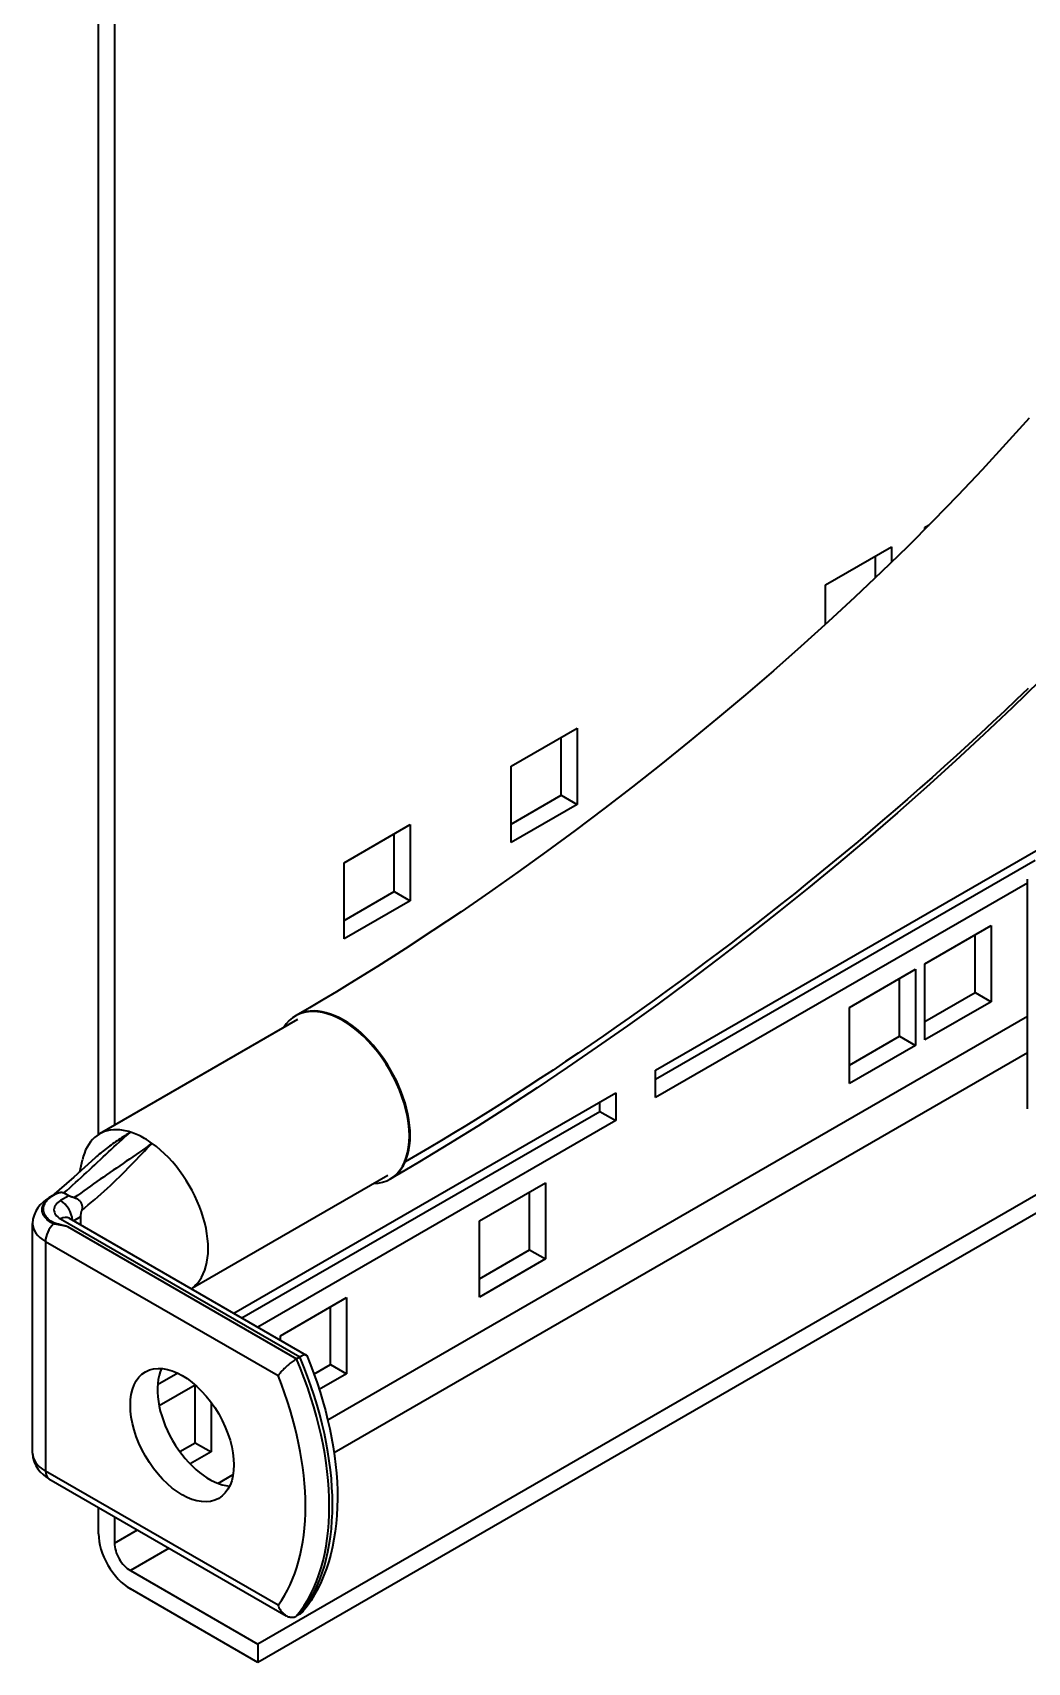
# Model space of a CAD drawing. Header units: millimetres. Extents: x -116965 to 323937, y 291661 to 566926.
# Drawn here: x -17662.3 to -17536, y 313924.2 to 314131.2 of the extents above; entities that cross this region are included whole.
import ezdxf

# ---------------------------------------------------------------- set-up
doc = ezdxf.new("R2010")
doc.units = ezdxf.units.MM
doc.layers.add('Visible Edges(Schneider)', color=7, linetype='Continuous', lineweight=35)
doc.layers.add('Visible Tangent Edges(Schneider)', color=7, linetype='Continuous', lineweight=35)

msp = doc.modelspace()

# ---------------------------------------------------------------- linework, layer by layer
at = {"layer": 'Visible Edges(Schneider)'}
for p, q in [((-17653.922249, 313991.241998), (-17653.922249, 314163.3133)), ((-17651.901944, 314162.146876), (-17651.901944, 313992.411493)), ((-17549.017907, 314068.337251), (-17548.537448, 314068.614644)), ((-17549.017907, 314068.130938), (-17549.017907, 314068.337251)), ((-17561.644814, 314061.047103), (-17553.260548, 314065.887761)), ((-17553.260548, 314065.887761), (-17553.260548, 314063.940822)), ((-17555.280853, 314061.994199), (-17555.280853, 314064.721337)), ((-17561.644814, 314056.050359), (-17561.644814, 314061.047103)), ((-17601.54584, 314038.010235), (-17593.161573, 314042.850893)), ((-17593.161573, 314042.850893), (-17593.161573, 314033.169577)), ((-17595.181879, 314034.336), (-17595.181879, 314041.68447)), ((-17601.54584, 314028.328918), (-17601.54584, 314038.010235)), ((-17601.54584, 314030.661766), (-17595.181879, 314034.336)), ((-17595.181879, 314034.336), (-17593.161573, 314033.169577)), ((-17593.161573, 314033.169577), (-17601.54584, 314028.328918)), ((-17622.759043, 314025.762786), (-17614.374777, 314030.603445)), ((-17614.374777, 314030.603445), (-17614.374777, 314020.922128)), ((-17583.211571, 313999.430772), (-17530.431634, 314029.903282)), ((-17616.395082, 314022.088552), (-17616.395082, 314029.437021)), ((-17622.759043, 314016.08147), (-17622.759043, 314025.762786)), ((-17583.211571, 313998.264348), (-17535.026073, 314026.084258)), ((-17536.021231, 313994.513429), (-17536.021231, 314023.674021)), ((-17622.759043, 314018.414317), (-17616.395082, 314022.088552)), ((-17616.395082, 314022.088552), (-17614.374777, 314020.922128)), ((-17536.021231, 314023.176856), (-17583.211571, 313995.9315)), ((-17614.374777, 314020.922128), (-17622.759043, 314016.08147)), ((-17549.017907, 314012.932126), (-17540.633641, 314017.772784)), ((-17540.633641, 314017.772784), (-17540.633641, 314008.091467)), ((-17542.653946, 314009.257891), (-17542.653946, 314016.60636)), ((-17558.614356, 314007.391613), (-17550.23009, 314012.232271)), ((-17550.23009, 314012.232271), (-17550.23009, 314002.550955)), ((-17549.017907, 314003.250809), (-17549.017907, 314012.932126)), ((-17552.250395, 314003.717379), (-17552.250395, 314011.065848)), ((-17549.017907, 314005.583656), (-17542.653946, 314009.257891)), ((-17542.653946, 314009.257891), (-17540.633641, 314008.091467)), ((-17558.614356, 313997.710297), (-17558.614356, 314007.391613)), ((-17540.633641, 314008.091467), (-17549.017907, 314003.250809)), ((-17628.647505, 314005.83745), (-17653.800303, 313991.315475)), ((-17628.819347, 314006.368373), (-17628.920362, 314006.310052)), ((-17558.614356, 314000.043144), (-17552.250395, 314003.717379)), ((-17552.250395, 314003.717379), (-17550.23009, 314002.550955)), ((-17550.23009, 314002.550955), (-17558.614356, 313997.710297)), ((-17583.211571, 313995.9315), (-17583.211571, 313999.430772)), ((-17636.728119, 313968.532978), (-17588.262334, 313996.514712)), ((-17590.282639, 313994.181865), (-17590.282639, 313995.348289)), ((-17588.262334, 313996.514712), (-17588.262334, 313993.015441)), ((-17635.717966, 313967.949766), (-17590.282639, 313994.181865)), ((-17588.262334, 313993.015441), (-17633.697661, 313966.783343)), ((-17590.282639, 313994.181865), (-17588.262334, 313993.015441)), ((-17527.775733, 313987.695779), (-17633.719198, 313926.529291)), ((-17525.755428, 313986.529355), (-17633.719198, 313924.196444)), ((-17617.218933, 313986.042583), (-17642.008395, 313971.730381)), ((-17616.845061, 313985.628302), (-17616.946076, 313985.569981)), ((-17605.58645, 313980.272262), (-17597.202184, 313985.112921)), ((-17597.202184, 313985.112921), (-17597.202184, 313975.431604)), ((-17659.790613, 313983.433436), (-17660.214665, 313983.18861)), ((-17657.682467, 313983.459283), (-17658.314452, 313983.82416)), ((-17599.222489, 313976.598028), (-17599.222489, 313983.946497)), ((-17657.697458, 313980.641404), (-17657.667748, 313980.622477)), ((-17657.667747, 313980.622478), (-17627.547264, 313963.232409)), ((-17656.167238, 313979.756159), (-17656.167238, 313980.83483)), ((-17605.58645, 313970.590946), (-17605.58645, 313980.272262)), ((-17662.290299, 313950.772541), (-17662.290299, 313979.933133)), ((-17605.58645, 313972.923793), (-17599.222489, 313976.598028)), ((-17599.222489, 313976.598028), (-17597.202184, 313975.431604)), ((-17597.202184, 313975.431604), (-17605.58645, 313970.590946)), ((-17641.700192, 313972.012517), (-17642.107744, 313971.638907)), ((-17630.840263, 313965.691966), (-17622.455997, 313970.532625)), ((-17622.455997, 313970.532625), (-17622.455997, 313960.851308)), ((-17624.476302, 313962.017732), (-17624.476302, 313969.366201)), ((-17630.840263, 313965.133623), (-17630.840263, 313965.691966)), ((-17628.779022, 313962.752273), (-17628.374961, 313962.985557)), ((-17626.577783, 313960.804442), (-17624.476302, 313962.017732)), ((-17624.476302, 313962.017732), (-17622.455997, 313960.851308)), ((-17643.841842, 313960.926597), (-17646.426002, 313959.434632)), ((-17622.455997, 313960.851308), (-17625.912396, 313958.855755)), ((-17646.234752, 313956.803954), (-17641.659233, 313959.445631)), ((-17641.648896, 313952.10313), (-17641.648896, 313959.436541)), ((-17639.62859, 313957.210234), (-17639.62859, 313950.936707)), ((-17643.615204, 313950.967882), (-17641.648896, 313952.10313)), ((-17641.648896, 313952.10313), (-17639.62859, 313950.936707)), ((-17639.62859, 313950.936707), (-17642.298765, 313949.395081)), ((-17660.214665, 313947.517063), (-17630.094182, 313930.126995)), ((-17653.922249, 313940.526375), (-17653.922249, 313943.884135)), ((-17651.901944, 313942.717712), (-17651.901944, 313939.359952)), ((-17649.881639, 313935.860681), (-17633.719198, 313926.529291)), ((-17633.719198, 313924.196444), (-17649.881639, 313933.527833)), ((-17628.374961, 313930.325694), (-17628.779022, 313930.092409)), ((-17633.719198, 313926.529291), (-17633.719198, 313924.196444))]:
    msp.add_line(p, q, dxfattribs=at)
at = {"layer": 'Visible Edges(Schneider)', "flags": 128}
for points in [[(-17535.804318, 314082.236201), (-17538.740378, 314078.94292), (-17541.759056, 314075.659205), (-17544.85512, 314072.388511), (-17548.023436, 314069.134258), (-17551.258801, 314065.899983), (-17554.556043, 314062.689108), (-17557.90995, 314059.505119), (-17561.315425, 314056.351348), (-17564.767237, 314053.231048), (-17568.260137, 314050.14733), (-17571.788854, 314047.103424), (-17575.348216, 314044.102351), (-17578.932933, 314041.14733), (-17582.537716, 314038.241494), (-17586.157394, 314035.38804), (-17589.786685, 314032.59006), (-17593.420351, 314029.85076), (-17597.053091, 314027.173263), (-17600.679753, 314024.560736), (-17604.295056, 314022.016225), (-17607.893617, 314019.542852), (-17611.469818, 314017.143603), (-17615.018082, 314014.821576), (-17618.532782, 314012.579974), (-17622.008293, 314010.421824), (-17623.729599, 314009.375011), (-17625.439047, 314008.350229), (-17627.135826, 314007.347901), (-17628.81933, 314006.368387)], [(-17534.440128, 314048.850714), (-17537.958576, 314045.424535), (-17541.529719, 314042.034343), (-17545.148934, 314038.68245), (-17548.811404, 314035.371281), (-17552.512398, 314032.103135), (-17556.247196, 314028.880624), (-17560.011204, 314025.706301), (-17563.799757, 314022.58277), (-17567.608282, 314019.512595), (-17571.432142, 314016.498351), (-17575.266716, 314013.542574), (-17579.107348, 314010.647873), (-17582.949436, 314007.816839), (-17586.788373, 314005.05202), (-17590.619565, 314002.355969), (-17594.43831, 313999.731311), (-17598.240043, 313997.180616), (-17602.020495, 313994.706536), (-17605.775427, 313992.311698), (-17609.500659, 313989.998625), (-17613.191943, 313987.769983), (-17615.023525, 313986.688102), (-17616.845039, 313985.628307)], [(-17654.353652, 313988.275249), (-17657.070581, 313985.830844), (-17659.838173, 313983.392205)], [(-17656.301329, 313986.521493), (-17656.139466, 313987.247402), (-17655.972137, 313988.009146)], [(-17660.214665, 313983.18861), (-17660.60218, 313982.941527), (-17660.970663, 313982.654294), (-17661.315054, 313982.322022), (-17661.627637, 313981.939717), (-17661.89677, 313981.504401), (-17662.10754, 313981.017226), (-17662.243131, 313980.487414), (-17662.290299, 313979.933133)], [(-17659.645634, 313979.894027), (-17659.824673, 313979.986217), (-17659.992077, 313980.084002), (-17660.147783, 313980.186897), (-17660.291705, 313980.29443), (-17660.42378, 313980.406117), (-17660.54393, 313980.521478), (-17660.652083, 313980.640035), (-17660.748168, 313980.761307), (-17660.832106, 313980.884816), (-17660.90383, 313981.01008), (-17660.963263, 313981.136622), (-17661.010336, 313981.263958), (-17661.044975, 313981.391611), (-17661.067099, 313981.519104), (-17661.076643, 313981.645954), (-17661.073534, 313981.771681), (-17661.057977, 313981.895779), (-17661.031426, 313982.017785), (-17660.994327, 313982.137549), (-17660.946941, 313982.254952), (-17660.889515, 313982.369882), (-17660.822324, 313982.482212), (-17660.745612, 313982.591833), (-17660.659648, 313982.698622)], [(-17659.599658, 313980.019545), (-17659.797468, 313980.130992), (-17659.980747, 313980.249901), (-17660.149108, 313980.375564), (-17660.30215, 313980.507279), (-17660.439497, 313980.644331), (-17660.56075, 313980.786019), (-17660.66553, 313980.931628), (-17660.753444, 313981.080453), (-17660.824099, 313981.231789), (-17660.877114, 313981.384922), (-17660.912099, 313981.539147), (-17660.9289, 313981.693719), (-17660.92817, 313981.84788), (-17660.910379, 313982.001012), (-17660.875982, 313982.1525), (-17660.825429, 313982.30173), (-17660.759171, 313982.448088), (-17660.677659, 313982.590961), (-17660.580998, 313982.730206), (-17660.464532, 313982.871164), (-17660.325594, 313983.014188), (-17660.162817, 313983.157581), (-17659.974819, 313983.299651), (-17659.760234, 313983.4387)], [(-17660.659354, 313982.696596), (-17660.255688, 313983.092095), (-17659.789599, 313983.422006)], [(-17659.760234, 313983.4387), (-17659.761475, 313983.438035), (-17659.762714, 313983.437368), (-17659.763953, 313983.436698), (-17659.765189, 313983.436025), (-17659.766425, 313983.43535), (-17659.767658, 313983.434671), (-17659.76889, 313983.433991), (-17659.770121, 313983.433307), (-17659.77135, 313983.432621), (-17659.772577, 313983.431932), (-17659.773803, 313983.43124), (-17659.775028, 313983.430546), (-17659.776251, 313983.429849), (-17659.777472, 313983.429149), (-17659.778692, 313983.428447), (-17659.77991, 313983.427742), (-17659.781127, 313983.427034), (-17659.782342, 313983.426324), (-17659.783555, 313983.425611), (-17659.784767, 313983.424895), (-17659.785978, 313983.424177), (-17659.787186, 313983.423456), (-17659.788394, 313983.422732), (-17659.7896, 313983.422006)], [(-17659.760216, 313983.43869), (-17659.716222, 313983.470245), (-17659.670021, 313983.502415), (-17659.621747, 313983.534958), (-17659.571542, 313983.567627), (-17659.519548, 313983.600174), (-17659.4659, 313983.632356), (-17659.410734, 313983.663929), (-17659.354192, 313983.694646), (-17659.296419, 313983.724258), (-17659.237548, 313983.752523), (-17659.177719, 313983.779195), (-17659.117072, 313983.804028), (-17659.055109, 313983.826998), (-17658.990315, 313983.848279), (-17658.923083, 313983.867207), (-17658.853914, 313983.883081), (-17658.783332, 313983.895185), (-17658.711649, 313983.902828), (-17658.639257, 313983.905239), (-17658.566839, 313983.901588), (-17658.496656, 313983.891375), (-17658.430247, 313983.874581), (-17658.369211, 313983.851828), (-17658.31445, 313983.824161)], [(-17657.000732, 313983.223806), (-17657.031843, 313983.230733), (-17657.062919, 313983.23788), (-17657.093936, 313983.245248), (-17657.124858, 313983.252845), (-17657.155659, 313983.260676), (-17657.186318, 313983.268738), (-17657.216806, 313983.277038), (-17657.2471, 313983.285588), (-17657.277243, 313983.294406), (-17657.307202, 313983.303497), (-17657.336938, 313983.312868), (-17657.366421, 313983.322518), (-17657.395603, 313983.332457), (-17657.424457, 313983.342685), (-17657.452946, 313983.353204), (-17657.481028, 313983.364022), (-17657.508665, 313983.375142), (-17657.53576, 313983.386534), (-17657.562124, 313983.398138), (-17657.587744, 313983.40995), (-17657.612598, 313983.421973), (-17657.636683, 313983.434201), (-17657.659976, 313983.446638), (-17657.682465, 313983.459284)], [(-17657.000732, 313983.223806), (-17656.916674, 313983.202339), (-17656.834544, 313983.175178), (-17656.754564, 313983.142353), (-17656.676945, 313983.103905), (-17656.60191, 313983.059867), (-17656.530045, 313983.010558), (-17656.461935, 313982.956442), (-17656.397771, 313982.897765), (-17656.337718, 313982.834782), (-17656.28197, 313982.767733), (-17656.230752, 313982.696948), (-17656.184428, 313982.623007), (-17656.143123, 313982.546233), (-17656.106943, 313982.466915), (-17656.075997, 313982.385337), (-17656.050392, 313982.301786), (-17656.030252, 313982.216668), (-17656.01569, 313982.130541), (-17656.006725, 313982.043672), (-17656.003366, 313981.956314), (-17656.005599, 313981.868987), (-17656.013333, 313981.782192), (-17656.026474, 313981.69609), (-17656.044901, 313981.61085)], [(-17656.167236, 313980.834831), (-17656.166964, 313980.862593), (-17656.166142, 313980.891033), (-17656.164786, 313980.920131), (-17656.162913, 313980.949869), (-17656.16053, 313980.980236), (-17656.15766, 313981.011087), (-17656.154336, 313981.042297), (-17656.150575, 313981.073836), (-17656.146405, 313981.105669), (-17656.141843, 313981.137764), (-17656.136907, 313981.170093), (-17656.131619, 313981.202621), (-17656.126007, 313981.235314), (-17656.120089, 313981.268141), (-17656.113881, 313981.301072), (-17656.107407, 313981.334075), (-17656.100655, 313981.367279), (-17656.093585, 313981.400898), (-17656.086209, 313981.434921), (-17656.078526, 313981.469345), (-17656.07055, 313981.504156), (-17656.06228, 313981.539351), (-17656.053729, 313981.574918), (-17656.044901, 313981.61085)], [(-17659.599658, 313980.019545), (-17659.601705, 313980.014321), (-17659.603743, 313980.009096), (-17659.60577, 313980.003868), (-17659.607784, 313979.998642), (-17659.609788, 313979.993414), (-17659.611777, 313979.988187), (-17659.613761, 313979.982956), (-17659.615727, 313979.977729), (-17659.617687, 313979.972497), (-17659.619633, 313979.967267), (-17659.621565, 313979.962037), (-17659.623487, 313979.956807), (-17659.625399, 313979.951574), (-17659.627297, 313979.946344), (-17659.629185, 313979.941111), (-17659.631059, 313979.935881), (-17659.632923, 313979.930648), (-17659.634772, 313979.925418), (-17659.636612, 313979.920186), (-17659.638443, 313979.914952), (-17659.640259, 313979.909721), (-17659.64206, 313979.904491), (-17659.643852, 313979.89926), (-17659.645634, 313979.894027)], [(-17657.874058, 313979.550302), (-17657.952497, 313979.567891), (-17658.030424, 313979.585183), (-17658.107747, 313979.602161), (-17658.184391, 313979.618802), (-17658.260256, 313979.635095), (-17658.335613, 313979.651104), (-17658.410894, 313979.666925), (-17658.486061, 313979.682546), (-17658.561081, 313979.697955), (-17658.635921, 313979.713139), (-17658.71055, 313979.72808), (-17658.784927, 313979.74277), (-17658.859017, 313979.757195), (-17658.932792, 313979.771341), (-17659.006217, 313979.785192), (-17659.079255, 313979.798738), (-17659.151868, 313979.811968), (-17659.22403, 313979.824862), (-17659.295703, 313979.837411), (-17659.36685, 313979.849602), (-17659.43744, 313979.86142), (-17659.507437, 313979.872854), (-17659.57681, 313979.883887), (-17659.645517, 313979.894512)], [(-17657.874058, 313979.550302), (-17657.95199, 313979.568015), (-17658.029536, 313979.585922), (-17658.106667, 313979.604023), (-17658.183374, 313979.622308), (-17658.259636, 313979.640775), (-17658.335433, 313979.659418), (-17658.410751, 313979.678231), (-17658.48557, 313979.697211), (-17658.559864, 313979.716355), (-17658.633626, 313979.735654), (-17658.706832, 313979.755104), (-17658.779465, 313979.774702), (-17658.85151, 313979.794439), (-17658.922941, 313979.814316), (-17658.993743, 313979.834325), (-17659.063898, 313979.854461), (-17659.133389, 313979.87472), (-17659.202191, 313979.895099), (-17659.270297, 313979.915587), (-17659.337684, 313979.936183), (-17659.404328, 313979.956884), (-17659.470216, 313979.977682), (-17659.53533, 313979.998573), (-17659.599651, 313980.019552)], [(-17628.779021, 313962.752274), (-17628.887143, 313962.687898), (-17628.99823, 313962.617965), (-17629.111851, 313962.542797), (-17629.227571, 313962.46272), (-17629.344952, 313962.37807), (-17629.462838, 313962.289727), (-17629.580316, 313962.198471), (-17629.697008, 313962.104696), (-17629.812524, 313962.008802), (-17629.926491, 313961.911182), (-17630.038272, 313961.812461), (-17630.147151, 313961.713376), (-17630.252877, 313961.614255), (-17630.355202, 313961.515419), (-17630.453891, 313961.417194), (-17630.548692, 313961.319901), (-17630.639284, 313961.223956), (-17630.725364, 313961.129739), (-17630.806778, 313961.037505), (-17630.88336, 313960.947503), (-17630.95492, 313960.860011), (-17631.021305, 313960.775271), (-17631.082363, 313960.69351), (-17631.137963, 313960.614938)], [(-17627.492826, 313963.170344), (-17627.501867, 313963.188362), (-17627.513382, 313963.20441), (-17627.527382, 313963.218443), (-17627.543891, 313963.230411), (-17627.562927, 313963.240273), (-17627.584511, 313963.247976), (-17627.608651, 313963.253474), (-17627.635292, 313963.256707), (-17627.664403, 313963.257647), (-17627.695981, 313963.256262), (-17627.73001, 313963.252526), (-17627.766468, 313963.246414), (-17627.805358, 313963.237896), (-17627.84666, 313963.226942), (-17627.890365, 313963.21353), (-17627.93643, 313963.197637), (-17627.984603, 313963.179336), (-17628.034791, 313963.158651), (-17628.086936, 313963.135603), (-17628.14098, 313963.110211), (-17628.196859, 313963.08249), (-17628.254521, 313963.052464), (-17628.31391, 313963.020146), (-17628.37496, 313962.985559)], [(-17627.492831, 313963.170338), (-17627.029486, 313962.010402), (-17626.593379, 313960.847267), (-17626.185, 313959.68225), (-17625.804835, 313958.516657), (-17625.453376, 313957.351802), (-17625.131114, 313956.188994), (-17624.838529, 313955.029547), (-17624.576007, 313953.874752), (-17624.343881, 313952.725859), (-17624.142472, 313951.584114), (-17623.972117, 313950.450759), (-17623.833129, 313949.327037), (-17623.725845, 313948.214196), (-17623.650529, 313947.113451), (-17623.607395, 313946.025946), (-17623.596659, 313944.952835), (-17623.618527, 313943.895251), (-17623.673212, 313942.854342), (-17623.760916, 313941.831251), (-17623.88186, 313940.827088), (-17624.036195, 313939.842933), (-17624.224078, 313938.879928), (-17624.445645, 313937.939218), (-17624.701055, 313937.021943), (-17624.990448, 313936.12924), (-17625.313984, 313935.262252), (-17625.671868, 313934.42215), (-17626.063983, 313933.610343), (-17626.490165, 313932.82826), (-17626.95025, 313932.07734), (-17627.444071, 313931.359018), (-17627.971465, 313930.674726)], [(-17662.290299, 313950.77254), (-17662.243134, 313950.21826), (-17662.107539, 313949.688447), (-17661.89677, 313949.20127), (-17661.62764, 313948.765956), (-17661.315054, 313948.383652), (-17660.970666, 313948.051381), (-17660.60218, 313947.764147), (-17660.214665, 313947.517063)], [(-17631.137963, 313931.454345), (-17631.082363, 313931.318169), (-17631.021305, 313931.185695), (-17630.95492, 313931.057325), (-17630.88336, 313930.933457), (-17630.806778, 313930.814526), (-17630.725364, 313930.70099), (-17630.639284, 313930.593274), (-17630.548692, 313930.491804), (-17630.453891, 313930.397127), (-17630.355202, 313930.309781), (-17630.252877, 313930.230202), (-17630.147151, 313930.158827), (-17630.038272, 313930.096094), (-17629.926491, 313930.042445), (-17629.812524, 313929.998493), (-17629.697008, 313929.964715), (-17629.580316, 313929.941433), (-17629.462838, 313929.92897), (-17629.344952, 313929.927649), (-17629.227571, 313929.937736), (-17629.111851, 313929.959273), (-17628.99823, 313929.992237), (-17628.887143, 313930.03662), (-17628.779021, 313930.092412)], [(-17627.971463, 313930.674725), (-17627.986289, 313930.656807), (-17628.0013, 313930.639166), (-17628.016493, 313930.621804), (-17628.031868, 313930.604726), (-17628.047421, 313930.587932), (-17628.063158, 313930.571419), (-17628.079067, 313930.555197), (-17628.095151, 313930.539271), (-17628.111405, 313930.523632), (-17628.127835, 313930.508289), (-17628.144434, 313930.493244), (-17628.161201, 313930.478497), (-17628.178139, 313930.464048), (-17628.195239, 313930.449907), (-17628.212497, 313930.436075), (-17628.229924, 313930.422548), (-17628.247508, 313930.409331), (-17628.265253, 313930.396425), (-17628.283152, 313930.383838), (-17628.30121, 313930.371569), (-17628.31942, 313930.359614), (-17628.337784, 313930.347983), (-17628.3563, 313930.336676), (-17628.37496, 313930.325696)]]:
    msp.add_lwpolyline(points, dxfattribs=at)
at = {"layer": 'Visible Edges(Schneider)'}
for centre, major_axis, start_param, end_param in [((-17622.933219, 313995.940016), (-5.987143, 10.370036), 2.8385273771, 6.5862505837), ((-17648.086017, 313981.418042), (-5.714286, 9.897433), 5.9527273295, 6.8484004889), ((-17648.086017, 313981.418042), (-5.714286, 9.897433), 5.7171226176, 5.9527273295), ((-17648.086017, 313981.418042), (5.714286, -9.897433), 2.3561944902, 2.575529964), ((-17648.086017, 313981.418042), (5.714286, -9.897433), 2.235357511, 2.3561944902), ((-17648.086017, 313981.418042), (5.714286, -9.897433), 0.1257461743, 2.235357511), ((-17639.881129, 313955.04835), (-4.642857, 8.041664), 0.378870428, 2.7627222256), ((-17649.881639, 313938.193528), (2.857143, -4.948717), 3.926990817, 5.4977871438), ((-17649.881639, 313938.193528), (1.428571, -2.474358), 3.926990817, 5.4977871438)]:
    msp.add_ellipse(centre, major_axis=major_axis, ratio=0.5773502692, start_param=start_param, end_param=end_param, dxfattribs=at)
msp.add_ellipse((-17643.315647, 313953.06543), major_axis=(-4.642857, 8.041664), ratio=0.5773502692, dxfattribs=at)
at = {"layer": 'Visible Tangent Edges(Schneider)'}
for p, q in [((-17624.829151, 313954.990436), (-17536.021231, 314006.263713)), ((-17536.021231, 314001.598018), (-17624.020166, 313950.791809)), ((-17657.682467, 313983.459283), (-17658.739175, 313982.849192)), ((-17658.739175, 313980.516345), (-17628.374961, 313962.985557)), ((-17657.101394, 313980.295494), (-17656.167238, 313980.83483)), ((-17657.87406, 313979.550301), (-17628.779022, 313962.752273)), ((-17660.658465, 313977.658607), (-17631.137964, 313960.614937)), ((-17660.658465, 313977.658607), (-17660.658465, 313948.498014)), ((-17631.137964, 313931.454345), (-17660.658465, 313948.498014)), ((-17638.777574, 313946.93731), (-17636.843058, 313948.054203)), ((-17651.901944, 313939.359952), (-17648.994038, 313941.038832)), ((-17644.953428, 313938.705984), (-17649.881639, 313935.860681))]:
    msp.add_line(p, q, dxfattribs=at)
at = {"layer": 'Visible Tangent Edges(Schneider)', "flags": 128}
for points in [[(-17535.942877, 314047.888804), (-17537.434346, 314046.453177), (-17538.935429, 314045.023725), (-17540.445721, 314043.600658), (-17541.964858, 314042.184165), (-17543.492462, 314040.774474), (-17545.028129, 314039.371797), (-17546.5716, 314037.976295), (-17548.122373, 314036.588212), (-17549.680159, 314035.207783), (-17551.244544, 314033.835168), (-17552.815152, 314032.47064), (-17554.391685, 314031.114294), (-17555.97369, 314029.766491), (-17557.560829, 314028.427303), (-17559.152728, 314027.097003), (-17560.749019, 314025.775825), (-17562.349318, 314024.463947), (-17563.953288, 314023.161529), (-17565.560523, 314021.868873), (-17567.170648, 314020.586117), (-17568.783316, 314019.313506), (-17570.398172, 314018.051234), (-17572.01478, 314016.799541), (-17573.632853, 314015.558572), (-17575.251938, 314014.328599), (-17576.871735, 314013.109805), (-17578.491831, 314011.902352), (-17580.111859, 314010.706562), (-17581.731474, 314009.522547), (-17583.350269, 314008.350563), (-17584.967889, 314007.190759), (-17586.583949, 314006.043447), (-17588.198139, 314004.908761), (-17589.810047, 314003.786906), (-17591.419344, 314002.678139), (-17593.025673, 314001.582653), (-17594.628641, 314000.500667), (-17596.227938, 313999.432357), (-17597.823208, 313998.377918), (-17599.414066, 313997.337618), (-17601.000136, 313996.311685), (-17602.58112, 313995.300257), (-17604.156641, 313994.303562), (-17605.726306, 313993.321819), (-17607.289814, 313992.355253), (-17608.846752, 313991.404117), (-17610.396793, 313990.468531), (-17611.939608, 313989.548753), (-17613.474775, 313988.644982), (-17615.001984, 313987.757396)], [(-17658.31445, 313983.824161), (-17657.947437, 313984.149115), (-17657.582181, 313984.474417), (-17657.218745, 313984.800039), (-17656.857187, 313985.125957), (-17656.497565, 313985.452145), (-17656.139919, 313985.778547), (-17655.784246, 313986.105098), (-17655.430559, 313986.431722), (-17655.078844, 313986.758342), (-17654.729012, 313987.084834), (-17654.380958, 313987.411068), (-17654.034499, 313987.736888), (-17653.689404, 313988.062113), (-17653.345296, 313988.386529), (-17653.001739, 313988.709911), (-17652.658205, 313989.032001), (-17652.314065, 313989.352564), (-17651.968713, 313989.671411), (-17651.62154, 313989.988357), (-17651.271944, 313990.303209), (-17650.919451, 313990.615872), (-17650.564001, 313990.926378), (-17650.205624, 313991.234755), (-17649.844338, 313991.541039)], [(-17649.844338, 313991.541039), (-17650.03326, 313991.424984), (-17650.22306, 313991.307726), (-17650.413626, 313991.189154), (-17650.604856, 313991.06915), (-17650.796638, 313990.947607), (-17650.988866, 313990.824408), (-17651.181433, 313990.699442), (-17651.374232, 313990.572595), (-17651.567154, 313990.443755), (-17651.760094, 313990.312808), (-17651.952909, 313990.17963), (-17652.145172, 313990.044088), (-17652.336674, 313989.906266), (-17652.527273, 313989.766292), (-17652.716834, 313989.624285), (-17652.905219, 313989.480368), (-17653.092288, 313989.334667), (-17653.277902, 313989.187304), (-17653.461927, 313989.038401), (-17653.64422, 313988.888082), (-17653.824645, 313988.736471), (-17654.003064, 313988.58369), (-17654.179352, 313988.42987), (-17654.353622, 313988.275281)], [(-17647.111882, 313990.11897), (-17647.517305, 313989.834131), (-17647.924295, 313989.549349), (-17648.332825, 313989.264616), (-17648.742871, 313988.979925), (-17649.154398, 313988.695265), (-17649.567274, 313988.410592), (-17649.981311, 313988.12585), (-17650.396321, 313987.840979), (-17650.812111, 313987.555922), (-17651.228461, 313987.270616), (-17651.645111, 313986.984988), (-17652.061809, 313986.698976), (-17652.47832, 313986.412517), (-17652.894418, 313986.125562), (-17653.309901, 313985.838067), (-17653.724593, 313985.550004), (-17654.138332, 313985.261346), (-17654.551005, 313984.972079), (-17654.96252, 313984.682205), (-17655.3728, 313984.391716), (-17655.781772, 313984.100619), (-17656.189419, 313983.808925), (-17656.595742, 313983.516649), (-17657.000731, 313983.223806)], [(-17656.044899, 313981.61085), (-17655.636069, 313981.95078), (-17655.227559, 313982.2935), (-17654.819731, 313982.639147), (-17654.41294, 313982.987864), (-17654.007588, 313983.339786), (-17653.604229, 313983.694904), (-17653.203443, 313984.053129), (-17652.805808, 313984.414374), (-17652.411942, 313984.778447), (-17652.022474, 313985.144913), (-17651.638005, 313985.513287), (-17651.259053, 313985.882905), (-17650.886059, 313986.252985), (-17650.519184, 313986.622606), (-17650.158499, 313986.990808), (-17649.803997, 313987.356504), (-17649.455163, 313987.718861), (-17649.111322, 313988.077222), (-17648.771801, 313988.430933), (-17648.435912, 313988.779346), (-17648.102748, 313989.122166), (-17647.771499, 313989.459575), (-17647.44145, 313989.791775), (-17647.111882, 313990.11897)]]:
    msp.add_lwpolyline(points, dxfattribs=at)
at = {"layer": 'Visible Tangent Edges(Schneider)'}
for centre, major_axis, start_param, end_param in [((-17622.832204, 313995.998338), (-5.987143, 10.370036), 3.1415926536, 6.2831853072), ((-17659.143236, 313981.332841), (-1.071429, 1.855769), 6.1253082231, 6.2831853072), ((-17656.71887, 313981.682768), (-2.857143, 0), 5.4977871438, 7.0685834706), ((-17658.739175, 313981.099556), (-1.071429, 1.855769), 4.0079594878, 5.4977871438), ((-17658.739175, 313978.766709), (1.071429, 1.855769), 0, 0.7853981634), ((-17656.71887, 313979.933133), (-5.571429, 0), 0, 0.7853981634), ((-17659.143236, 313978.533424), (-1.071429, -1.855769), 4.2649532606, 5.4977871438), ((-17650.792863, 313959.132038), (18.501475, -32.045496), 0.2143699311, 1.3564263957), ((-17650.388802, 313959.365323), (18.501475, -32.045496), 0.2143699311, 1.3564263957), ((-17652.308092, 313958.25722), (17.430047, -30.189727), 0.2475935923, 1.3232027345), ((-17656.71887, 313950.772541), (-5.571429, 0), 0, 0.7853981634), ((-17659.143236, 313949.372832), (-1.071429, -1.855769), 5.4977871438, 6.2831853072)]:
    msp.add_ellipse(centre, major_axis=major_axis, ratio=0.5773502692, start_param=start_param, end_param=end_param, dxfattribs=at)

doc.saveas('drawing.dxf')
